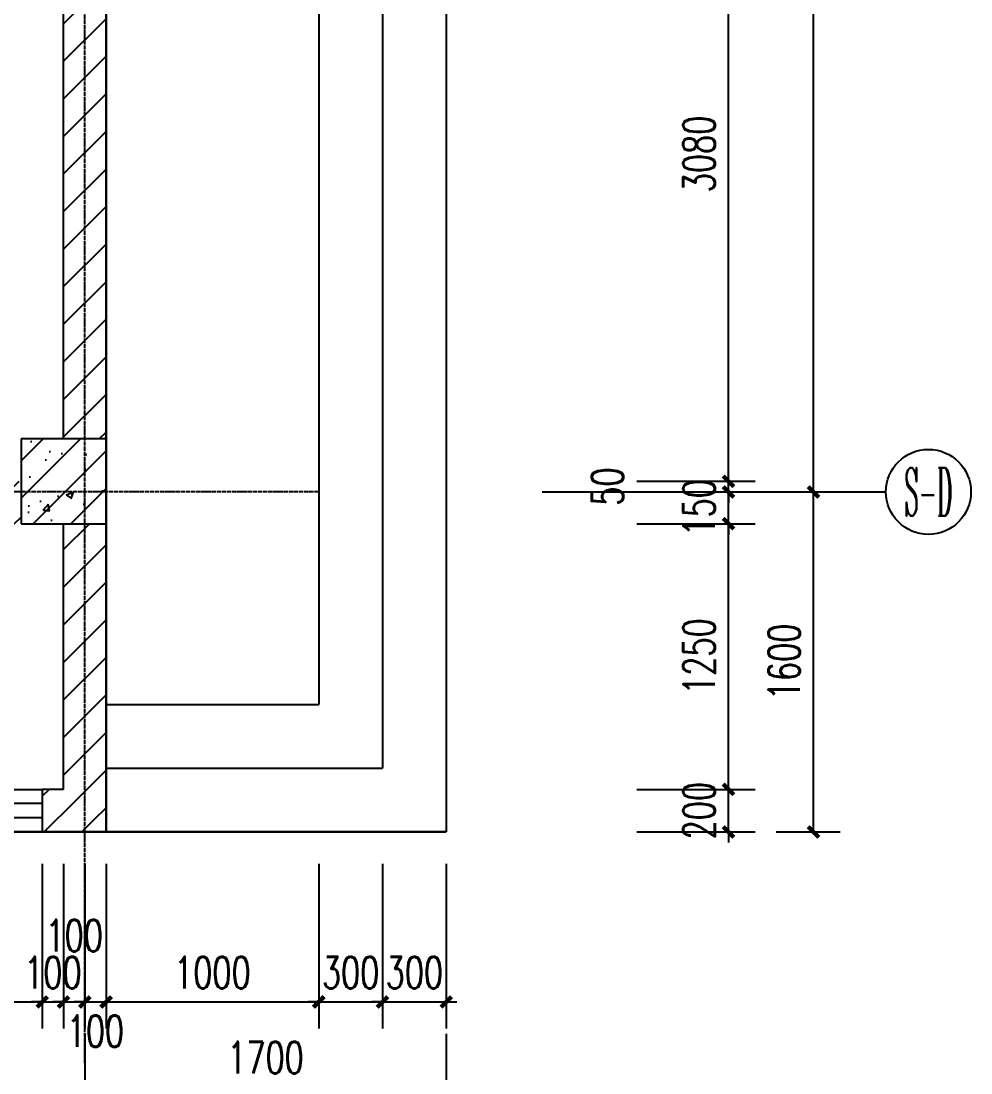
# Model space of a CAD drawing. Extents: x 0 to 2037025, y -2738621 to 0.
# Drawn here: x 982609 to 987078, y -1512116 to -1507166 of the extents above; entities that cross this region are included whole.
import ezdxf
from ezdxf.enums import TextEntityAlignment as Align

# ---------------------------------------------------------------- set-up
doc = ezdxf.new("R2010")
doc.units = 0
doc.header["$LTSCALE"] = 10
doc.header["$MEASUREMENT"] = 0
doc.linetypes.add('DOTE', pattern=[2.42, 2, -0.2, 0.02, -0.2])
for name, color, linetype in [('AXIS', 3, 'Continuous'), ('AXIS_TEXT', 7, 'Continuous'), ('COLUMN', 4, 'Continuous'), ('DOTE', 1, 'DOTE'), ('PUB_DIM', 3, 'Continuous'), ('PUB_HATCH', 252, 'Continuous'), ('STAIR', 2, 'Continuous'), ('WALL', 4, 'Continuous'), ('WINDOW', 2, 'Continuous')]:
    doc.layers.add(name, color=color, linetype=linetype)
doc.styles.add('_TCH_AXIS', font='COMPLEX', dxfattribs={"bigfont": 'GBCBIG'})
doc.styles.add('_TCH_DIM_T3', font='simplex_.ttf', dxfattribs={"width": 0.705882, "bigfont": 'GBCBIG'})
doc.styles.add('COMPLEX', font='COMPLEX')
doc.dimstyles.new('_TCH_ARCH&&50', dxfattribs={"dimtxt": 148.75, "dimasz": 50, "dimexe": 125, "dimexo": 150, "dimgap": 63.125, "dimtad": 1, "dimdec": 0, "dimzin": 0, "dimdsep": 46, "dimtxsty": '_TCH_DIM_T3', "dimblk": 'ARCHTICK', "dimcen": 0.09, "dimclrt": 7, "dimazin": 2, "dimtfac": 1, "dimtdec": 0, "dimtix": 1, "dimtmove": 2, "dimatfit": 3, "dimfxl": 0, "dimtolj": 1, "dimtzin": 0, "dimarcsym": 0})
pattern_1 = [(45, (0, 89.76), (-88.388383, 88.388383), [])]

# ---------------------------------------------------------------- blocks, each defined once
blk = doc.blocks.new('_AXISO')
blk.add_circle((0, 0), 0.5)
at = {"layer": 'AXIS_TEXT', "style": 'COMPLEX', "width": 1.041667}
blk.add_attdef('A', text='', height=0.56, dxfattribs=at).set_placement((-0.25, -0.28), (0.25, -0.28), align=Align.FIT)
blk = doc.blocks.new('_ArchTick')
at = {"color": 0, "linetype": 'ByBlock', "const_width": 0.4}
blk.add_lwpolyline([(-0.5, -0.5), (0.5, 0.5)], dxfattribs=at)
blk = doc.blocks.new('*D461')
at = {"layer": 'Defpoints', "color": 0, "transparency": 16777216}
for p in [(979509.2, -1511781.6), (982909.2, -1511781.6), (982909.2, -1512181.6)]:
    blk.add_point(p, dxfattribs=at)
at = {"layer": 'PUB_DIM', "color": 0, "lineweight": -2, "transparency": 16777216}
for p, q in [((979509.2, -1511931.6), (979509.2, -1512306.6)), ((982909.2, -1511931.6), (982909.2, -1512306.6)), ((979509.2, -1512181.6), (982909.2, -1512181.6))]:
    blk.add_line(p, q, dxfattribs=at)
at = {"layer": 'PUB_DIM', "color": 0, "lineweight": -2, "transparency": 16777216, "xscale": 50, "yscale": 50, "zscale": 50, "rotation": 180}
blk.add_blockref('_ArchTick', (979509.2, -1512181.6), dxfattribs=at)
at = {"layer": 'PUB_DIM', "color": 0, "lineweight": -2, "transparency": 16777216, "xscale": 50, "yscale": 50, "zscale": 50}
blk.add_blockref('_ArchTick', (982909.2, -1512181.6), dxfattribs=at)
at = {"layer": 'PUB_DIM', "color": 7, "transparency": 16777216, "insert": (981209.2, -1512041.7), "char_height": 148.75, "attachment_point": 5, "style": '_TCH_DIM_T3'}
blk.add_mtext('\\A1;3400', dxfattribs=at)
blk = doc.blocks.new('*D462')
at = {"layer": 'Defpoints', "color": 0, "transparency": 16777216}
for p in [(982909.2, -1511781.6), (984609.7, -1511781.6), (984609.7, -1512181.6)]:
    blk.add_point(p, dxfattribs=at)
at = {"layer": 'PUB_DIM', "color": 0, "lineweight": -2, "transparency": 16777216}
for p, q in [((982909.2, -1511931.6), (982909.2, -1512306.6)), ((984609.7, -1511931.6), (984609.7, -1512306.6)), ((982909.2, -1512181.6), (984609.7, -1512181.6))]:
    blk.add_line(p, q, dxfattribs=at)
at = {"layer": 'PUB_DIM', "color": 0, "lineweight": -2, "transparency": 16777216, "xscale": 50, "yscale": 50, "zscale": 50, "rotation": 180}
blk.add_blockref('_ArchTick', (982909.2, -1512181.6), dxfattribs=at)
at = {"layer": 'PUB_DIM', "color": 0, "lineweight": -2, "transparency": 16777216, "xscale": 50, "yscale": 50, "zscale": 50}
blk.add_blockref('_ArchTick', (984609.7, -1512181.6), dxfattribs=at)
at = {"layer": 'PUB_DIM', "color": 7, "transparency": 16777216, "insert": (983759.5, -1512043.4), "char_height": 148.75, "attachment_point": 5, "style": '_TCH_DIM_T3'}
blk.add_mtext('\\A1;1700', dxfattribs=at)
blk = doc.blocks.new('*D470')
at = {"layer": 'Defpoints', "color": 0, "transparency": 16777216}
for p in [(981809.2, -1510981.6), (982709.2, -1510981.6), (982709.2, -1511781.6)]:
    blk.add_point(p, dxfattribs=at)
at = {"layer": 'PUB_DIM', "color": 0, "lineweight": -2, "transparency": 16777216}
for p, q in [((981809.2, -1511131.6), (981809.2, -1511906.6)), ((982709.2, -1511131.6), (982709.2, -1511906.6)), ((981809.2, -1511781.6), (982709.2, -1511781.6))]:
    blk.add_line(p, q, dxfattribs=at)
at = {"layer": 'PUB_DIM', "color": 0, "lineweight": -2, "transparency": 16777216, "xscale": 50, "yscale": 50, "zscale": 50, "rotation": 180}
blk.add_blockref('_ArchTick', (981809.2, -1511781.6), dxfattribs=at)
at = {"layer": 'PUB_DIM', "color": 0, "lineweight": -2, "transparency": 16777216, "xscale": 50, "yscale": 50, "zscale": 50}
blk.add_blockref('_ArchTick', (982709.2, -1511781.6), dxfattribs=at)
at = {"layer": 'PUB_DIM', "color": 7, "transparency": 16777216, "insert": (982259.2, -1511643.4), "char_height": 148.75, "attachment_point": 5, "style": '_TCH_DIM_T3'}
blk.add_mtext('\\A1;900', dxfattribs=at)
blk = doc.blocks.new('*D471')
at = {"layer": 'Defpoints', "color": 0, "transparency": 16777216}
for p in [(982709.2, -1510981.6), (982809.2, -1510981.6), (982809.2, -1511781.6)]:
    blk.add_point(p, dxfattribs=at)
at = {"layer": 'PUB_DIM', "color": 0, "lineweight": -2, "transparency": 16777216}
for p, q in [((982709.2, -1511131.6), (982709.2, -1511906.6)), ((982809.2, -1511131.6), (982809.2, -1511906.6)), ((982709.2, -1511781.6), (982659.2, -1511781.6)), ((982709.2, -1511781.6), (982809.2, -1511781.6)), ((982809.2, -1511781.6), (982859.2, -1511781.6))]:
    blk.add_line(p, q, dxfattribs=at)
at = {"layer": 'PUB_DIM', "color": 0, "lineweight": -2, "transparency": 16777216, "xscale": 50, "yscale": 50, "zscale": 50}
blk.add_blockref('_ArchTick', (982709.2, -1511781.6), dxfattribs=at)
at = {"layer": 'PUB_DIM', "color": 0, "lineweight": -2, "transparency": 16777216, "xscale": 50, "yscale": 50, "zscale": 50, "rotation": 180}
blk.add_blockref('_ArchTick', (982809.2, -1511781.6), dxfattribs=at)
at = {"layer": 'PUB_DIM', "color": 7, "transparency": 16777216, "insert": (982759.2, -1511643.4), "char_height": 148.75, "attachment_point": 5, "style": '_TCH_DIM_T3'}
blk.add_mtext('\\A1;100', dxfattribs=at)
blk = doc.blocks.new('*D472')
at = {"layer": 'Defpoints', "color": 0, "transparency": 16777216}
for p in [(982809.2, -1510981.6), (982909.2, -1510981.6), (982909.2, -1511781.6)]:
    blk.add_point(p, dxfattribs=at)
at = {"layer": 'PUB_DIM', "color": 0, "lineweight": -2, "transparency": 16777216}
for p, q in [((982809.2, -1511131.6), (982809.2, -1511906.6)), ((982909.2, -1511131.6), (982909.2, -1511906.6)), ((982809.2, -1511781.6), (982759.2, -1511781.6)), ((982809.2, -1511781.6), (982909.2, -1511781.6)), ((982909.2, -1511781.6), (982959.2, -1511781.6))]:
    blk.add_line(p, q, dxfattribs=at)
at = {"layer": 'PUB_DIM', "color": 0, "lineweight": -2, "transparency": 16777216, "xscale": 50, "yscale": 50, "zscale": 50}
blk.add_blockref('_ArchTick', (982809.2, -1511781.6), dxfattribs=at)
at = {"layer": 'PUB_DIM', "color": 0, "lineweight": -2, "transparency": 16777216, "xscale": 50, "yscale": 50, "zscale": 50, "rotation": 180}
blk.add_blockref('_ArchTick', (982909.2, -1511781.6), dxfattribs=at)
at = {"layer": 'PUB_DIM', "color": 7, "transparency": 16777216, "insert": (982859.2, -1511469.1), "char_height": 148.75, "attachment_point": 5, "style": '_TCH_DIM_T3'}
blk.add_mtext('\\A1;100', dxfattribs=at)
blk = doc.blocks.new('*D473')
at = {"layer": 'Defpoints', "color": 0, "transparency": 16777216}
for p in [(982909.2, -1510981.6), (983009.2, -1510981.6), (983009.2, -1511781.6)]:
    blk.add_point(p, dxfattribs=at)
at = {"layer": 'PUB_DIM', "color": 0, "lineweight": -2, "transparency": 16777216}
for p, q in [((982909.2, -1511131.6), (982909.2, -1511906.6)), ((983009.2, -1511131.6), (983009.2, -1511906.6)), ((982909.2, -1511781.6), (982859.2, -1511781.6)), ((982909.2, -1511781.6), (983009.2, -1511781.6)), ((983009.2, -1511781.6), (983059.2, -1511781.6))]:
    blk.add_line(p, q, dxfattribs=at)
at = {"layer": 'PUB_DIM', "color": 0, "lineweight": -2, "transparency": 16777216, "xscale": 50, "yscale": 50, "zscale": 50}
blk.add_blockref('_ArchTick', (982909.2, -1511781.6), dxfattribs=at)
at = {"layer": 'PUB_DIM', "color": 0, "lineweight": -2, "transparency": 16777216, "xscale": 50, "yscale": 50, "zscale": 50, "rotation": 180}
blk.add_blockref('_ArchTick', (983009.2, -1511781.6), dxfattribs=at)
at = {"layer": 'PUB_DIM', "color": 7, "transparency": 16777216, "insert": (982959.2, -1511919.1), "char_height": 148.75, "attachment_point": 5, "style": '_TCH_DIM_T3'}
blk.add_mtext('\\A1;100', dxfattribs=at)
blk = doc.blocks.new('*D474')
at = {"layer": 'Defpoints', "color": 0, "transparency": 16777216}
for p in [(983009.2, -1510981.6), (984009.7, -1510981.6), (984009.7, -1511781.6)]:
    blk.add_point(p, dxfattribs=at)
at = {"layer": 'PUB_DIM', "color": 0, "lineweight": -2, "transparency": 16777216}
for p, q in [((983009.2, -1511131.6), (983009.2, -1511906.6)), ((984009.7, -1511131.6), (984009.7, -1511906.6)), ((983009.2, -1511781.6), (984009.7, -1511781.6))]:
    blk.add_line(p, q, dxfattribs=at)
at = {"layer": 'PUB_DIM', "color": 0, "lineweight": -2, "transparency": 16777216, "xscale": 50, "yscale": 50, "zscale": 50, "rotation": 180}
blk.add_blockref('_ArchTick', (983009.2, -1511781.6), dxfattribs=at)
at = {"layer": 'PUB_DIM', "color": 0, "lineweight": -2, "transparency": 16777216, "xscale": 50, "yscale": 50, "zscale": 50}
blk.add_blockref('_ArchTick', (984009.7, -1511781.6), dxfattribs=at)
at = {"layer": 'PUB_DIM', "color": 7, "transparency": 16777216, "insert": (983509.5, -1511643.4), "char_height": 148.75, "attachment_point": 5, "style": '_TCH_DIM_T3'}
blk.add_mtext('\\A1;1000', dxfattribs=at)
blk = doc.blocks.new('*D475')
at = {"layer": 'Defpoints', "color": 0, "transparency": 16777216}
for p in [(984009.7, -1510981.6), (984309.7, -1510981.6), (984309.7, -1511781.6)]:
    blk.add_point(p, dxfattribs=at)
at = {"layer": 'PUB_DIM', "color": 0, "lineweight": -2, "transparency": 16777216}
for p, q in [((984009.7, -1511131.6), (984009.7, -1511906.6)), ((984309.7, -1511131.6), (984309.7, -1511906.6)), ((984009.7, -1511781.6), (983959.7, -1511781.6)), ((984009.7, -1511781.6), (984309.7, -1511781.6)), ((984309.7, -1511781.6), (984359.7, -1511781.6))]:
    blk.add_line(p, q, dxfattribs=at)
at = {"layer": 'PUB_DIM', "color": 0, "lineweight": -2, "transparency": 16777216, "xscale": 50, "yscale": 50, "zscale": 50}
blk.add_blockref('_ArchTick', (984009.7, -1511781.6), dxfattribs=at)
at = {"layer": 'PUB_DIM', "color": 0, "lineweight": -2, "transparency": 16777216, "xscale": 50, "yscale": 50, "zscale": 50, "rotation": 180}
blk.add_blockref('_ArchTick', (984309.7, -1511781.6), dxfattribs=at)
at = {"layer": 'PUB_DIM', "color": 7, "transparency": 16777216, "insert": (984159.7, -1511643.4), "char_height": 148.75, "attachment_point": 5, "style": '_TCH_DIM_T3'}
blk.add_mtext('\\A1;300', dxfattribs=at)
blk = doc.blocks.new('*D476')
at = {"layer": 'Defpoints', "color": 0, "transparency": 16777216}
for p in [(984309.7, -1510981.6), (984609.7, -1510981.6), (984609.7, -1511781.6)]:
    blk.add_point(p, dxfattribs=at)
at = {"layer": 'PUB_DIM', "color": 0, "lineweight": -2, "transparency": 16777216}
for p, q in [((984309.7, -1511131.6), (984309.7, -1511906.6)), ((984609.7, -1511131.6), (984609.7, -1511906.6)), ((984309.7, -1511781.6), (984259.7, -1511781.6)), ((984309.7, -1511781.6), (984609.7, -1511781.6)), ((984609.7, -1511781.6), (984659.7, -1511781.6))]:
    blk.add_line(p, q, dxfattribs=at)
at = {"layer": 'PUB_DIM', "color": 0, "lineweight": -2, "transparency": 16777216, "xscale": 50, "yscale": 50, "zscale": 50}
blk.add_blockref('_ArchTick', (984309.7, -1511781.6), dxfattribs=at)
at = {"layer": 'PUB_DIM', "color": 0, "lineweight": -2, "transparency": 16777216, "xscale": 50, "yscale": 50, "zscale": 50, "rotation": 180}
blk.add_blockref('_ArchTick', (984609.7, -1511781.6), dxfattribs=at)
at = {"layer": 'PUB_DIM', "color": 7, "transparency": 16777216, "insert": (984459.7, -1511643.4), "char_height": 148.75, "attachment_point": 5, "style": '_TCH_DIM_T3'}
blk.add_mtext('\\A1;300', dxfattribs=at)
blk = doc.blocks.new('*D478')
at = {"layer": 'Defpoints', "color": 0, "transparency": 16777216}
for p in [(986012.5, -1501281.6), (986337.5, -1501281.6), (986012.5, -1509381.6)]:
    blk.add_point(p, dxfattribs=at)
at = {"layer": 'PUB_DIM', "color": 0, "lineweight": -2, "transparency": 16777216}
for p, q in [((986162.5, -1501281.6), (986462.5, -1501281.6)), ((986337.5, -1509381.6), (986337.5, -1501281.6)), ((986162.5, -1509381.6), (986462.5, -1509381.6))]:
    blk.add_line(p, q, dxfattribs=at)
at = {"layer": 'PUB_DIM', "color": 0, "lineweight": -2, "transparency": 16777216, "xscale": 50, "yscale": 50, "zscale": 50}
for p, rotation in [((986337.5, -1501281.6), 90), ((986337.5, -1509381.6), 270)]:
    blk.add_blockref('_ArchTick', p, dxfattribs=dict(at, rotation=rotation))
at = {"layer": 'PUB_DIM', "color": 7, "transparency": 16777216, "insert": (986199.3, -1505331.6), "char_height": 148.75, "attachment_point": 5, "rotation": 90, "style": '_TCH_DIM_T3'}
blk.add_mtext('\\A1;8100', dxfattribs=at)
blk = doc.blocks.new('*D479')
at = {"layer": 'Defpoints', "color": 0, "transparency": 16777216}
for p in [(986012.5, -1509381.6), (986337.5, -1509381.6), (986012.5, -1510981.6)]:
    blk.add_point(p, dxfattribs=at)
at = {"layer": 'PUB_DIM', "color": 0, "lineweight": -2, "transparency": 16777216}
for p, q in [((986162.5, -1509381.6), (986462.5, -1509381.6)), ((986337.5, -1510981.6), (986337.5, -1509381.6)), ((986162.5, -1510981.6), (986462.5, -1510981.6))]:
    blk.add_line(p, q, dxfattribs=at)
at = {"layer": 'PUB_DIM', "color": 0, "lineweight": -2, "transparency": 16777216, "xscale": 50, "yscale": 50, "zscale": 50}
for p, rotation in [((986337.5, -1509381.6), 90), ((986337.5, -1510981.6), 270)]:
    blk.add_blockref('_ArchTick', p, dxfattribs=dict(at, rotation=rotation))
at = {"layer": 'PUB_DIM', "color": 7, "transparency": 16777216, "insert": (986199.3, -1510181.6), "char_height": 148.75, "attachment_point": 5, "rotation": 90, "style": '_TCH_DIM_T3'}
blk.add_mtext('\\A1;1600', dxfattribs=at)
blk = doc.blocks.new('*D487')
at = {"layer": 'Defpoints', "color": 0, "transparency": 16777216}
for p in [(985355.7, -1506251.6), (985937.5, -1506251.6), (985355.7, -1509331.6)]:
    blk.add_point(p, dxfattribs=at)
at = {"layer": 'PUB_DIM', "color": 0, "lineweight": -2, "transparency": 16777216}
for p, q in [((985505.7, -1506251.6), (986062.5, -1506251.6)), ((985937.5, -1509331.6), (985937.5, -1506251.6)), ((985505.7, -1509331.6), (986062.5, -1509331.6))]:
    blk.add_line(p, q, dxfattribs=at)
at = {"layer": 'PUB_DIM', "color": 0, "lineweight": -2, "transparency": 16777216, "xscale": 50, "yscale": 50, "zscale": 50}
for p, rotation in [((985937.5, -1506251.6), 90), ((985937.5, -1509331.6), 270)]:
    blk.add_blockref('_ArchTick', p, dxfattribs=dict(at, rotation=rotation))
at = {"layer": 'PUB_DIM', "color": 7, "transparency": 16777216, "insert": (985799.3, -1507791.6), "char_height": 148.75, "attachment_point": 5, "rotation": 90, "style": '_TCH_DIM_T3'}
blk.add_mtext('\\A1;3080', dxfattribs=at)
blk = doc.blocks.new('*D488')
at = {"layer": 'Defpoints', "color": 0, "transparency": 16777216}
for p in [(985355.7, -1509331.6), (985937.5, -1509331.6), (985355.7, -1509381.6)]:
    blk.add_point(p, dxfattribs=at)
at = {"layer": 'PUB_DIM', "color": 0, "lineweight": -2, "transparency": 16777216}
for p, q in [((985937.5, -1509331.6), (985937.5, -1509281.6)), ((985505.7, -1509331.6), (986062.5, -1509331.6)), ((985937.5, -1509381.6), (985937.5, -1509331.6)), ((985505.7, -1509381.6), (986062.5, -1509381.6)), ((985937.5, -1509381.6), (985937.5, -1509431.6))]:
    blk.add_line(p, q, dxfattribs=at)
at = {"layer": 'PUB_DIM', "color": 0, "lineweight": -2, "transparency": 16777216, "xscale": 50, "yscale": 50, "zscale": 50}
for p, rotation in [((985937.5, -1509331.6), 270), ((985937.5, -1509381.6), 90)]:
    blk.add_blockref('_ArchTick', p, dxfattribs=dict(at, rotation=rotation))
at = {"layer": 'PUB_DIM', "color": 7, "transparency": 16777216, "insert": (985368.2, -1509356.6), "char_height": 148.75, "attachment_point": 5, "rotation": 90, "style": '_TCH_DIM_T3'}
blk.add_mtext('\\A1;50', dxfattribs=at)
blk = doc.blocks.new('*D489')
at = {"layer": 'Defpoints', "color": 0, "transparency": 16777216}
for p in [(985355.7, -1509381.6), (985937.5, -1509381.6), (985355.7, -1509531.6)]:
    blk.add_point(p, dxfattribs=at)
at = {"layer": 'PUB_DIM', "color": 0, "lineweight": -2, "transparency": 16777216}
for p, q in [((985937.5, -1509381.6), (985937.5, -1509331.6)), ((985505.7, -1509381.6), (986062.5, -1509381.6)), ((985937.5, -1509531.6), (985937.5, -1509381.6)), ((985505.7, -1509531.6), (986062.5, -1509531.6)), ((985937.5, -1509531.6), (985937.5, -1509581.6))]:
    blk.add_line(p, q, dxfattribs=at)
at = {"layer": 'PUB_DIM', "color": 0, "lineweight": -2, "transparency": 16777216, "xscale": 50, "yscale": 50, "zscale": 50}
for p, rotation in [((985937.5, -1509381.6), 270), ((985937.5, -1509531.6), 90)]:
    blk.add_blockref('_ArchTick', p, dxfattribs=dict(at, rotation=rotation))
at = {"layer": 'PUB_DIM', "color": 7, "transparency": 16777216, "insert": (985799.3, -1509456.6), "char_height": 148.75, "attachment_point": 5, "rotation": 90, "style": '_TCH_DIM_T3'}
blk.add_mtext('\\A1;150', dxfattribs=at)
blk = doc.blocks.new('*D490')
at = {"layer": 'Defpoints', "color": 0, "transparency": 16777216}
for p in [(985355.7, -1509531.6), (985937.5, -1509531.6), (985355.7, -1510781.6)]:
    blk.add_point(p, dxfattribs=at)
at = {"layer": 'PUB_DIM', "color": 0, "lineweight": -2, "transparency": 16777216}
for p, q in [((985505.7, -1509531.6), (986062.5, -1509531.6)), ((985937.5, -1510781.6), (985937.5, -1509531.6)), ((985505.7, -1510781.6), (986062.5, -1510781.6))]:
    blk.add_line(p, q, dxfattribs=at)
at = {"layer": 'PUB_DIM', "color": 0, "lineweight": -2, "transparency": 16777216, "xscale": 50, "yscale": 50, "zscale": 50}
for p, rotation in [((985937.5, -1509531.6), 90), ((985937.5, -1510781.6), 270)]:
    blk.add_blockref('_ArchTick', p, dxfattribs=dict(at, rotation=rotation))
at = {"layer": 'PUB_DIM', "color": 7, "transparency": 16777216, "insert": (985799.3, -1510156.6), "char_height": 148.75, "attachment_point": 5, "rotation": 90, "style": '_TCH_DIM_T3'}
blk.add_mtext('\\A1;1250', dxfattribs=at)
blk = doc.blocks.new('*D491')
at = {"layer": 'Defpoints', "color": 0, "transparency": 16777216}
for p in [(985355.7, -1510781.6), (985937.5, -1510781.6), (985355.7, -1510981.6)]:
    blk.add_point(p, dxfattribs=at)
at = {"layer": 'PUB_DIM', "color": 0, "lineweight": -2, "transparency": 16777216}
for p, q in [((985937.5, -1510781.6), (985937.5, -1510731.6)), ((985505.7, -1510781.6), (986062.5, -1510781.6)), ((985937.5, -1510981.6), (985937.5, -1510781.6)), ((985505.7, -1510981.6), (986062.5, -1510981.6)), ((985937.5, -1510981.6), (985937.5, -1511031.6))]:
    blk.add_line(p, q, dxfattribs=at)
at = {"layer": 'PUB_DIM', "color": 0, "lineweight": -2, "transparency": 16777216, "xscale": 50, "yscale": 50, "zscale": 50}
for p, rotation in [((985937.5, -1510781.6), 270), ((985937.5, -1510981.6), 90)]:
    blk.add_blockref('_ArchTick', p, dxfattribs=dict(at, rotation=rotation))
at = {"layer": 'PUB_DIM', "color": 7, "transparency": 16777216, "insert": (985799.3, -1510881.6), "char_height": 148.75, "attachment_point": 5, "rotation": 90, "style": '_TCH_DIM_T3'}
blk.add_mtext('\\A1;200', dxfattribs=at)
blk = doc.blocks.new('$TCHSYS$WIN2D')
for p, q in [((-0.5, 0.5), (0.5, 0.5)), ((0.5, 0.1667), (-0.5, 0.1667)), ((0.5, -0.1667), (-0.5, -0.1667)), ((-0.5, -0.5), (0.5, -0.5))]:
    blk.add_line(p, q)

msp = doc.modelspace()

# ---------------------------------------------------------------- hatches: boundary and pattern name
at = {"layer": 'PUB_HATCH'}
h = msp.add_hatch(dxfattribs=at)
h.set_pattern_fill('普通砖', color=256, scale=50, style=0)
h.set_pattern_definition(pattern_1)
h.paths.add_polyline_path([(983009.2, -1501581.6), (982809.2, -1501581.6), (982809.2, -1509131.6), (983009.2, -1509131.6)])
h = msp.add_hatch(dxfattribs=at)
h.set_pattern_fill('钢筋混凝土', color=256, scale=50, style=0)
h.set_pattern_definition([(45, (0, 0), (-88.388348, 88.388348), []), (50, (0, 0), (358.63009, -31.376067), [37.5, -412.5]), (355, (0, 0), (-69.37567, 376.09607), [30, -330]), (100.4514, (29.9, -2.6), (289.25469, 344.71977), [31.870095, -350.571056]), (46.1842, (0, 100), (533.62052, -82.75951), [56.25, -618.75]), (96.6356, (44.47, 93.1), (467.33135, 487.05894), [47.80514, -525.8565]), (351.1842, (0, 100), (467.33097, 487.0593), [45, -495]), (21, (50, 75), (298.453526, -201.309445), [37.5, -412.5]), (326, (50, 75), (121.657666, 362.57502), [30, -330]), (71.4514, (74.87, 58.22), (420.111314, 161.26525), [31.870095, -350.571056]), (37.5, (0, 0), (6.079928, 166.446927), [0, -326, 0, -335, 0, -331.25]), (7.5, (0, 0), (131.534769, 197.205856), [0, -191, 0, -318.5, 0, -126.25]), (327.5, (-111.5, 0), (266.911218, -11.277436), [0, -125, 0, -390, 0, -517.5]), (317.5, (-161.5, 0), (291.593085, 50.05249), [0, -162.5, 0, -259, 0, -367.5])])
h.paths.add_polyline_path([(982609.2, -1509531.6), (983009.2, -1509531.6), (983009.2, -1509131.6), (982609.2, -1509131.6)])
h = msp.add_hatch(dxfattribs=at)
h.set_pattern_fill('普通砖', color=256, scale=50, style=0)
h.set_pattern_definition(pattern_1)
h.paths.add_polyline_path([(982609.2, -1509531.6), (982609.2, -1509331.6), (981609.2, -1509331.6), (981609.2, -1509464.9), (981709.2, -1509531.6)])
h = msp.add_hatch(dxfattribs=at)
h.set_pattern_fill('普通砖', color=256, scale=50, style=0)
h.set_pattern_definition(pattern_1)
h.paths.add_polyline_path([(983009.2, -1509531.6), (982809.2, -1509531.6), (982809.2, -1510781.6), (983009.2, -1510981.6)])
h = msp.add_hatch(dxfattribs=at)
h.set_pattern_fill('普通砖', color=256, scale=50, style=0)
h.set_pattern_definition(pattern_1)
h.paths.add_polyline_path([(982809.2, -1510781.6), (982709.2, -1510781.6), (982709.2, -1510981.6), (983009.2, -1510981.6)])

# ---------------------------------------------------------------- linework, layer by layer
msp.add_lwpolyline([(979409.2, -1499481.9), (983009.2, -1499481.9), (983009.2, -1510981.6), (979409.2, -1510981.6)], close=True)
at = {"layer": 'AXIS'}
for p, q in [((985061.1, -1509381.6), (986678.2, -1509381.6)), ((982909.2, -1511984.2), (982909.2, -1512599))]:
    msp.add_line(p, q, dxfattribs=at)
at = {"layer": 'COLUMN'}
for p, q in [((983009.2, -1509131.6), (982609.2, -1509131.6)), ((982609.2, -1509131.6), (982609.2, -1509531.6)), ((983009.2, -1509531.6), (983009.2, -1509131.6)), ((982609.2, -1509531.6), (983009.2, -1509531.6))]:
    msp.add_line(p, q, dxfattribs=at)
at = {"layer": 'DOTE'}
for p, q in [((982909.2, -1512068.1), (982909.2, -1500062.6)), ((984009.7, -1509381.6), (978209.2, -1509381.6))]:
    msp.add_line(p, q, dxfattribs=at)
at = {"layer": 'STAIR'}
for p, q in [((984609.7, -1499481.9), (984609.7, -1510981.6)), ((984309.7, -1499781.9), (984309.7, -1510681.6)), ((984009.7, -1500081.9), (984009.7, -1510381.6)), ((982809.2, -1509131.6), (982809.2, -1506931.6)), ((983009.2, -1510381.6), (984009.7, -1510381.6)), ((983009.2, -1510681.6), (984309.7, -1510681.6)), ((984609.7, -1510981.6), (983009.2, -1510981.6)), ((983009.2, -1510981.6), (984609.7, -1510981.6))]:
    msp.add_line(p, q, dxfattribs=at)
at = {"layer": 'WALL'}
for p, q in [((982809.2, -1509131.6), (982809.2, -1501581.6)), ((983009.2, -1509131.6), (983009.2, -1501581.6)), ((982809.2, -1510781.6), (982809.2, -1509531.6)), ((983009.2, -1510981.6), (983009.2, -1509531.6)), ((982809.2, -1510781.6), (982709.2, -1510781.6)), ((982709.2, -1510781.6), (982709.2, -1510981.6)), ((982709.2, -1510981.6), (983009.2, -1510981.6))]:
    msp.add_line(p, q, dxfattribs=at)

# ---------------------------------------------------------------- block references
at = {"layer": 'AXIS'}
ref = msp.add_blockref('_AXISO', (986878.2, -1509381.6), dxfattribs=dict(at, xscale=400, yscale=400, zscale=400))
ref.add_attrib('A', 'S-D', dxfattribs={"layer": 'AXIS_TEXT', "height": 226.27, "style": '_TCH_AXIS', "width": 0.333333}).set_placement((986765, -1509494.7), (986991.3, -1509494.7), align=Align.FIT)
at = {"layer": 'WINDOW', "xscale": -900, "yscale": 200, "zscale": -900, "rotation": 180}
msp.add_blockref('$TCHSYS$WIN2D', (982259.2, -1510881.6), dxfattribs=at)

# ---------------------------------------------------------------- dimensions: what is measured, and where the dimension line sits
at = {"layer": 'PUB_DIM'}
for p1, p2, distance, picture, middle in [((986012.5, -1509381.6), (986012.5, -1501281.6), -325, '*D478', (986199.3, -1505331.6)), ((985355.7, -1509331.6), (985355.7, -1506251.6), -581.8, '*D487', (985799.3, -1507791.6)), ((985355.7, -1509531.6), (985355.7, -1509381.6), -581.8, '*D489', (985799.3, -1509456.6)), ((986012.5, -1510981.6), (986012.5, -1509381.6), -325, '*D479', (986199.3, -1510181.6)), ((985355.7, -1510781.6), (985355.7, -1509531.6), -581.8, '*D490', (985799.3, -1510156.6)), ((985355.7, -1510981.6), (985355.7, -1510781.6), -581.8, '*D491', (985799.3, -1510881.6)), ((981809.2, -1510981.6), (982709.2, -1510981.6), -800, '*D470', (982259.2, -1511643.4)), ((982709.2, -1510981.6), (982809.2, -1510981.6), -800, '*D471', (982759.2, -1511643.4)), ((983009.2325, -1510981.5992), (984009.686, -1510981.5992), -800, '*D474', (983509.4592, -1511643.4151)), ((984009.7, -1510981.6), (984309.7, -1510981.6), -800, '*D475', (984159.7, -1511643.4)), ((984309.7, -1510981.6), (984609.7, -1510981.6), -800, '*D476', (984459.7, -1511643.4)), ((979509.2, -1511781.6), (982909.2, -1511781.6), -400, '*D461', (981209.2, -1512041.7)), ((982909.2325, -1511781.5992), (984609.686, -1511781.5992), -400, '*D462', (983759.4592, -1512043.4151))]:
    dim = msp.add_aligned_dim(p1=p1, p2=p2, distance=distance, dimstyle='_TCH_ARCH&&50', dxfattribs=at)
    dim.commit()
    dim.dimension.update_dxf_attribs({"geometry": picture, "text_midpoint": middle})
for base, p1, p2, angle, picture, middle in [((985937.5, -1509331.6), (985355.7, -1509381.6), (985355.7, -1509331.6), 90, '*D488', (985368.2, -1509356.6)), ((982909.2, -1511781.6), (982809.2, -1510981.6), (982909.2, -1510981.6), 0, '*D472', (982859.2, -1511469.1)), ((983009.2, -1511781.6), (982909.2, -1510981.6), (983009.2, -1510981.6), 0, '*D473', (982959.2, -1511919.1))]:
    dim = msp.add_linear_dim(base=base, p1=p1, p2=p2, angle=angle, dimstyle='_TCH_ARCH&&50', dxfattribs=at)
    dim.commit()
    dim.dimension.update_dxf_attribs({"geometry": picture, "text_midpoint": middle, "dimtype": 129})

doc.saveas('drawing.dxf')
